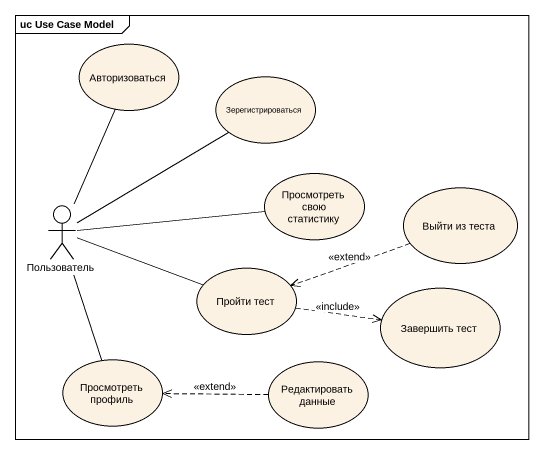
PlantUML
@startuml
mainframe uc Use Case Model
usecase Авторизоваться
usecase Зерегистрироваться
usecase "Просмотреть свою статистику" as Просмотреть_свою_статистику
usecase "Выйти из теста" as Выйти_из_теста
actor Пользователь
usecase "Пройти тест" as Пройти_тест
usecase "Завершить тест" as Завершить_тест
usecase "Просмотреть профиль" as Просмотреть_профиль
usecase "Редактировать данные" as Редактировать_данные
Выйти_из_теста .left.> Пройти_тест : <<extend>>
Пользователь -up- Авторизоваться
Пользователь -up- Зерегистрироваться
Пользователь -right- Просмотреть_свою_статистику
Пользователь -right- Пройти_тест
Пользователь -- Просмотреть_профиль
Пройти_тест .right.> Завершить_тест : <<include>>
Редактировать_данные .left.> Просмотреть_профиль : <<extend>>
@enduml
